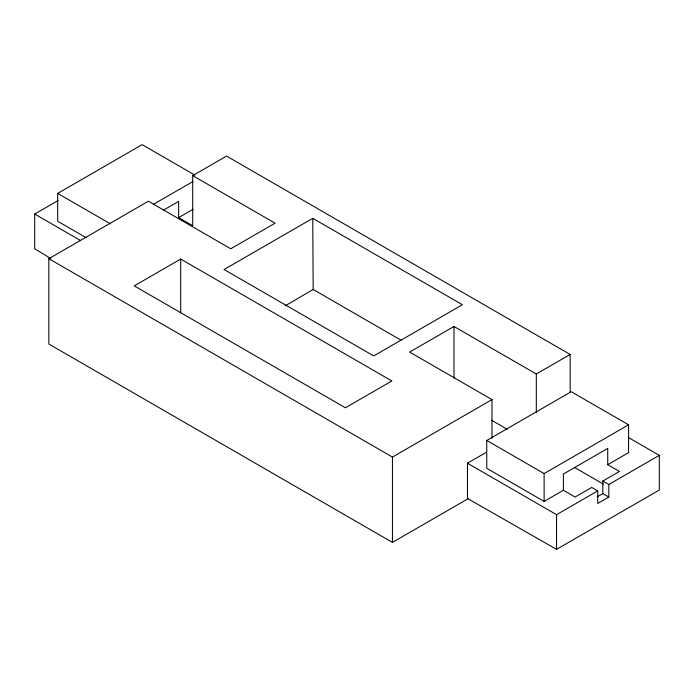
<?xml version="1.0" encoding="UTF-8"?>
<svg xmlns="http://www.w3.org/2000/svg" width="694" height="694" viewBox="0 0 694 694"><rect width="100%" height="100%" fill="white"/><g stroke="black" fill="none" stroke-linecap="round" stroke-linejoin="round"><path stroke-width="1.04" d="M285.165 305.854L313.168 289.467L312.76 218.315L224.075 269.515L373.719 355.918L462.404 304.718L312.76 218.315M86.351 237.799L57.671 221.239L57.671 193.409L142.131 144.647L194.858 175.088M50.827 258.584L34.7 248.738L34.7 214.056L58.096 200.549M468.207 498.656L392.44 542.404L48.84 344.024L48.84 258.688L148.377 201.225L230.738 248.782L275.076 223.182L192.715 175.625L192.715 225.75L178.644 217.621L178.644 201.364L163.862 209.9M192.715 175.625L226.565 156.081L570.164 354.461L570.164 392.075M153.495 204.305L192.915 181.55M178.644 217.621L193.14 209.25M180.7 259.053L134.246 285.876L345.395 407.777L391.85 380.963L180.7 259.053L180.7 312.838M570.164 354.461L536.315 374.005L453.98 326.466L409.642 352.066L491.977 399.605L491.977 438.296M48.84 258.688L392.44 457.068L491.977 399.605M486.763 440.464L571.223 391.702L628.573 424.806L628.573 452.644L607.736 464.676L607.736 448.419L563.398 474.019L563.398 490.276L544.113 501.406L486.763 468.294L486.763 440.464L544.113 473.568L628.573 424.806M628.339 437.48L659.3 455.351L659.3 490.042L556.562 549.353L467.435 498.431L467.435 463.21L486.468 452.219M659.3 455.351L608.82 484.499L608.82 497.043L602.826 493.581L602.826 481.037L619.456 471.443L607.736 464.676M467.435 463.21L556.562 514.67L597.734 490.901L597.734 503.445L608.82 497.043M597.282 496.783L602.826 493.581M313.168 289.467L401.089 340.233M602.826 481.037L608.82 484.499M574.537 467.461L603.442 484.143M491.421 420.148L507.331 429.334M597.734 490.901L591.739 487.44L575.109 497.043L563.398 490.276M57.671 193.409L110.398 223.85M34.7 214.056L80.678 240.601M556.562 514.67L556.562 549.353M544.113 473.568L544.113 501.406M536.315 374.005L536.315 412.696M453.98 326.466L453.98 378.1M392.44 457.068L392.44 542.404"/></g></svg>
